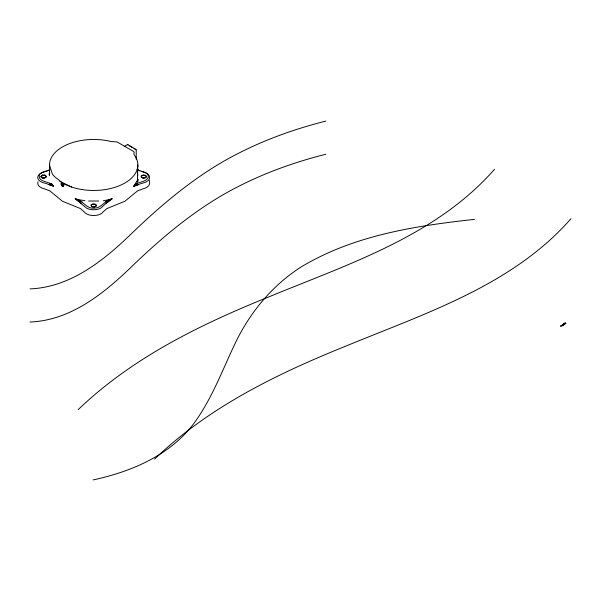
<?xml version="1.0" encoding="UTF-8"?>
<svg xmlns="http://www.w3.org/2000/svg" width="601" height="601" viewBox="0 0 601 601"><rect width="100%" height="100%" fill="white"/><g stroke="black" fill="none" stroke-linecap="round" stroke-linejoin="round"><path stroke-width="0.9" d="M49.522 175.762L49.522 164.967A44.158 25.497 0 0 1 111.275 141.581L117.022 141.911L133.625 151.49L134.233 152.316L133.798 153.721L134.188 154.818A44.158 25.497 0 0 1 123.077 183.996A44.158 25.497 0 0 1 71.602 187.046L61.73 183.065L61.234 183.703L61.625 185.378L63.278 186.378L63.721 185.724C62.046 180.525 54.834 178.595 52.182 173.689L49.522 164.967M137.419 179.301L137.847 164.967M49.064 174.763L49.5 172.254M41.221 176.686L42.829 175.342L42.213 175.161L40.988 176.506L41.311 177.333L42.581 177.934L44.451 177.971L46.292 176.844L45.556 175.424L44.414 175.026L42.213 175.161L40.988 176.506M136.938 181.87L137.734 179.143M137.539 182.276L138.335 179.541M63.285 184.883L63.075 185.356L62.481 184.898L62.519 183.876L63.285 184.883L62.707 185.506L62.106 185.161L61.843 184.417L62.519 183.876M136.825 181.156L133.805 186.212L138.268 184.71A17.354 10.022 0 0 1 143.113 183.02A10.352 5.972 0 0 0 149.619 177.468A10.352 5.972 0 0 0 143.113 171.924L141.393 171.458M127.547 144.826L127.945 144.51M63.458 184.747L62.121 183.192L61.279 183.56L61.565 184.762L62.752 186.287L63.593 185.927L63.067 183.688L62.121 183.192L61.279 183.56L61.37 184.755C61.926 187.369 64.833 186.197 63.36 184.206A1.735 0.962 58 0 0 61.978 183.102C60.138 183.493 62.098 187.407 63.593 185.927L63.578 184.56M136.239 159.408L136.232 149.529L127.682 144.593M494.548 169.257C436.318 235.697 349.354 263.681 270.24 296.323C201.11 324.112 132.468 357.475 78.198 409.634M570.95 218.719C512.721 285.159 425.756 313.144 346.649 345.785C277.512 373.567 208.87 406.93 154.6 459.096M563.986 324.525L562.957 325.066M138.268 184.71L133.805 186.212C137.419 181.224 145.089 182.817 148.259 177.641C149.161 171.555 140.844 171.878 137.208 169.565M563.783 324.698L563.483 324.938M133.805 186.212L137.366 183.343M106.234 203.206L100.795 208.134A10.352 5.972 0 0 1 86.574 208.134L75.223 198.721C82.848 200.073 86.236 209.261 94.537 208.119C101.937 208.059 104.935 199.855 112.139 198.721L106.234 203.206L112.139 198.721L105.34 201.801M62.128 183.996L63.075 184.109M562.544 325.697L562.972 325.464L562.288 325.757M561.499 325.269C561.567 326.133 562.138 324.322 563.971 324.247M565.887 323.376L564.347 324.262M124.309 146.419L127.502 144.563M563.67 323.871L565.21 322.985M562.814 324.983L563.453 324.615A6.416 3.704 0 0 1 563.655 324.532L563.723 324.51A5.086 2.937 0 0 1 564.159 324.367M564.204 324.179L565.744 323.293M562.671 325.231L562.153 325.532M41.356 176.168L42.829 175.342M562.378 325.118L563.43 324.623M49.928 169.752L42.926 172.111A10.097 5.83 0 0 0 39.546 174.538C37.089 182.809 50.251 180.661 53.572 186.205L49.102 184.71A17.354 10.022 0 0 0 44.249 183.02A10.352 5.972 0 0 1 37.743 177.468A10.352 5.972 0 0 1 44.249 171.924L46.795 171.187M47.562 170.864L49.102 170.226M45.511 177.618L43.633 178.039L41.311 177.333M44.414 175.026L43.633 175.304A2.412 1.397 0 0 1 45.338 175.717L45.879 177.242L43.633 178.091A2.412 1.397 0 0 1 41.341 177.13M93.147 479.921C130.515 471.823 168.085 456.212 192.38 425.44C210.846 401.183 221.423 372.395 234.345 345.079C249.062 313.564 271.644 285.843 301.063 266.994C353.335 235.502 414.84 225.856 474.55 219.373M107.203 201.012L108.826 200.689M103.282 200.787L108.743 199.712M30.05 288.901C70.895 287.165 103.996 260.301 132.025 233.105C164.02 202.364 198.458 173.554 238.259 153.413A330.948 191.073 0 0 1 325.922 121.071M30.05 322.038C70.895 320.31 103.996 293.446 132.025 266.251C164.02 235.509 198.458 206.691 238.259 186.55A330.948 191.073 0 0 1 325.922 154.217M98.774 201.019L88.572 201.027M78.671 199.727L84.914 200.651M49.102 184.71L53.572 186.205L49.906 183.275M82.021 201.801L75.223 198.721L81.135 203.206M137.486 169.76L139.77 170.894M59.852 181.359L71.602 187.046M141.325 177.1L143.729 178.084L142.309 177.828L141.077 176.191L141.986 175.304L143.654 174.959L145.389 175.267L146.366 176.161L146.193 177.07L145.104 177.858L142.948 177.994L141.325 177.1L141.776 177.52A2.412 1.397 0 0 1 142.527 175.492A2.412 1.397 0 0 1 145.938 176.131A2.412 1.397 0 0 1 144.48 178.024M564.985 322.85L565.601 323.203M563.445 323.744L564.061 324.097M560.695 325.87L561.124 326.118M560.44 325.982L561.229 326.441M129.17 145.697L132.393 147.561M134 148.485L135.991 149.934M137.163 169.52L138.147 170.173M45.556 175.424L46.292 176.844M51.566 183.47L52.993 185.701M62.707 184.342L63 185.093M137.306 172.036L137.847 175.725M149.619 180.353L149.619 183.237A10.352 5.972 0 0 1 143.113 188.789L137.606 190.825L124.91 201.267L106.828 208.6L103.289 211.777A10.352 5.972 0 0 1 93.681 215.534A10.352 5.972 0 0 1 84.072 211.777L80.542 208.6L62.459 201.267L49.763 190.825L44.249 188.789A10.352 5.972 0 0 1 38.036 181.833M62.617 184.522A0.886 0.511 60 0 1 62.496 184.161M91.239 204.671L91.134 205.933L91.998 206.594L94.612 206.864L96.13 206.135L96.228 204.873L95.364 204.212L92.749 203.942L91.239 204.671M92.479 206.804A2.412 1.397 0 0 0 96.1 205.595A2.412 1.397 0 0 0 92.479 204.385A2.412 1.397 0 0 0 92.479 206.804"/></g></svg>
